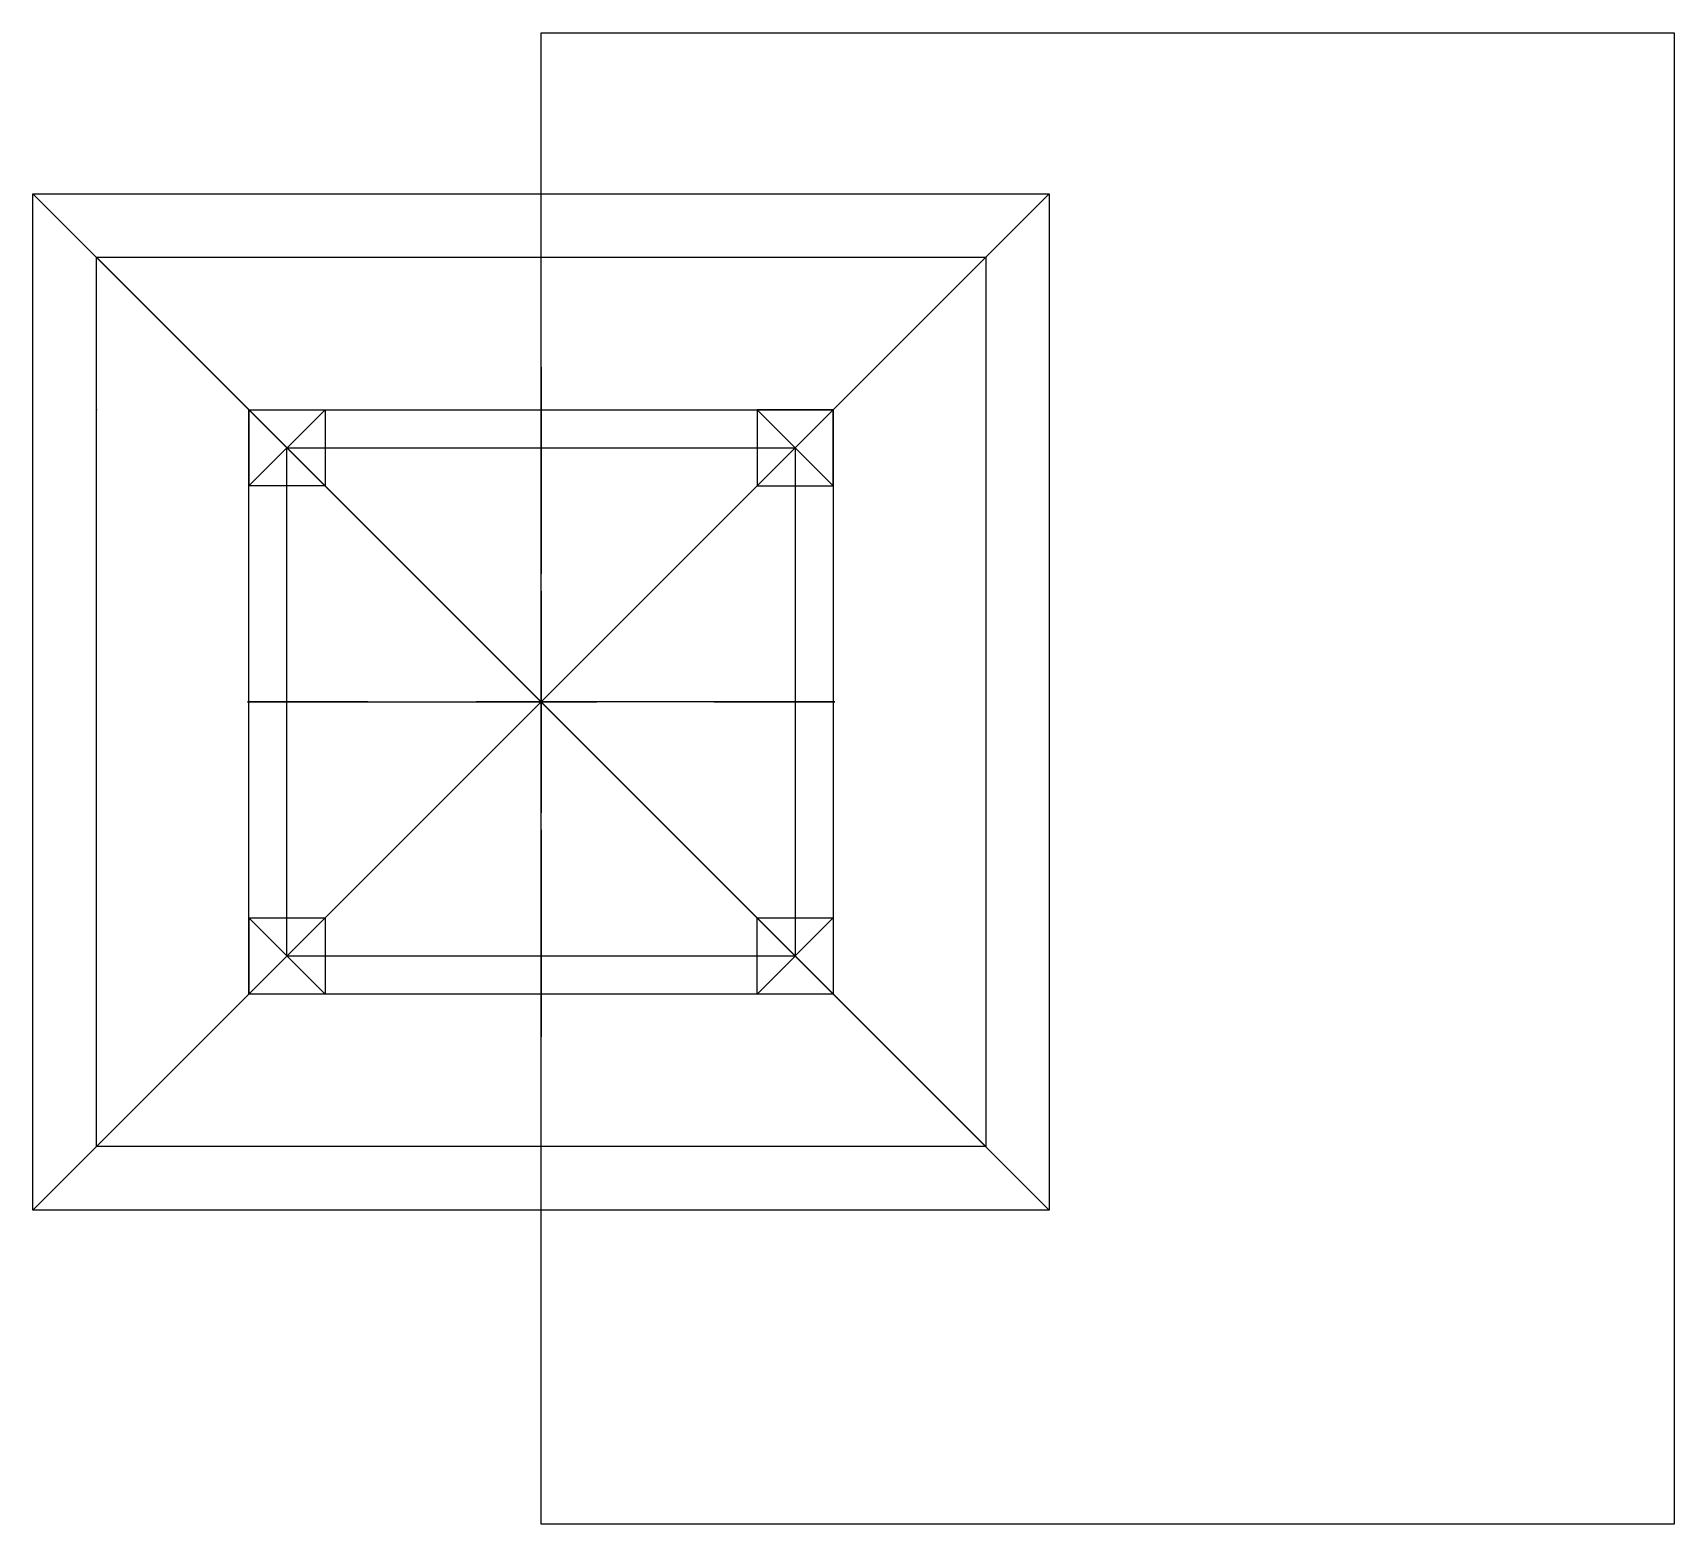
# Model space of a CAD drawing. Header units: centimetres. Extents: x -10 to 22.3, y -16.2 to 13.2.
import ezdxf

# ---------------------------------------------------------------- set-up
doc = ezdxf.new("R2010")
doc.units = ezdxf.units.CM
doc.header["$MEASUREMENT"] = 0
for name, color, linetype in [('[assembly] sensestation v1_Sketch1', 7, 'Continuous'), ('[assembly] sensestation v1_Sketch2', 7, 'Continuous'), ('[assembly] sensestation v1_Sketch3', 7, 'Continuous'), ('[assembly] sensestation v1_Sketch4', 7, 'Continuous'), ('[assembly] sensestation v1_Sketch5', 7, 'Continuous'), ('[assembly] sensestation v1_Sketch6', 7, 'Continuous'), ('[assembly] sensestation v1_Sketch7', 7, 'Continuous')]:
    doc.layers.add(name, color=color, linetype=linetype)

msp = doc.modelspace()

# ---------------------------------------------------------------- linework, layer by layer
at = {"layer": '[assembly] sensestation v1_Sketch1'}
for p, q in [((-5.75, 4.25), (-4.25, 5.75)), ((-4.25, 4.25), (-5.75, 5.75)), ((-5.75, 5.75), (-4.25, 5.75)), ((-5.75, 4.25), (-5.75, 5.75)), ((-4.25, 5.75), (-4.25, 4.25)), ((4.25, 5.75), (4.25, 4.25)), ((4.25, 5.75), (5.75, 4.25)), ((5.75, 5.75), (4.25, 4.25)), ((5.75, 5.75), (4.25, 5.75)), ((5.75, 4.25), (5.75, 5.75)), ((5, 5), (-5, -5)), ((-5, 5), (5, -5)), ((-5, 5), (5, 5)), ((-5, -5), (-5, 5)), ((5, 5), (5, -5)), ((-4.25, 4.25), (-5.75, 4.25)), ((4.25, 4.25), (5.75, 4.25)), ((-5.75, -5.75), (-4.25, -4.25)), ((-5.75, -5.75), (-5.75, -4.25)), ((-5.75, -4.25), (-4.25, -4.25)), ((-4.25, -5.75), (-5.75, -4.25)), ((-4.25, -4.25), (-4.25, -5.75)), ((4.25, -5.75), (5.75, -4.25)), ((4.25, -4.25), (5.75, -4.25)), ((4.25, -5.75), (4.25, -4.25)), ((5.75, -5.75), (4.25, -4.25)), ((5.75, -4.25), (5.75, -5.75)), ((5, -5), (-5, -5)), ((-4.25, -5.75), (-5.75, -5.75)), ((5.75, -5.75), (4.25, -5.75))]:
    msp.add_line(p, q, dxfattribs=at)
for p in [(-5, 5), (5, 5), (0, 0), (0, 0), (-5, -5), (5, -5)]:
    msp.add_point(p, dxfattribs=at)
at = {"layer": '[assembly] sensestation v1_Sketch2'}
for p, q in [((-5.75, 5.75), (-5.75, 4.25)), ((-5.75, 5.75), (-5.75, 4.25)), ((-5.75, 5.75, 13.5), (-5.75, 4.25, 13.5)), ((-5.75, 4.25, 20.5), (-5.75, 5.75, 20.5)), ((-5.75, 4.25, 15), (-5.75, 5.75, 15)), ((-5.75, 5.75, 20.5), (-5.75, 5.75)), ((-5.75, 4.25, 1.5), (-5.75, 5.75, 1.5)), ((-5.75, 5.75, 1.5), (-5.75, 5.75)), ((-5.75, 5.75, 15), (-5.75, 5.75, 13.5)), ((-5.75, 4.25), (-5.75, 4.25, 20.5)), ((-5.75, 4.25, 13.5), (-5.75, 4.25, 15)), ((-5.75, 4.25), (-5.75, 4.25, 1.5)), ((-5.75, 0, 0.25), (-5.75, 0, 2)), ((-5.75, -4.25, 1.5), (-5.75, -5.75, 1.5)), ((-5.75, -4.25), (-5.75, -4.25, 1.5)), ((-5.75, -5.75, 13.5), (-5.75, -4.25, 13.5)), ((-5.75, -5.75), (-5.75, -4.25)), ((-5.75, -4.25, 13.5), (-5.75, -4.25, 15)), ((-5.75, -4.25, 15), (-5.75, -5.75, 15)), ((-5.75, -5.75, 1.5), (-5.75, -5.75)), ((-5.75, -5.75, 15), (-5.75, -5.75, 13.5))]:
    msp.add_line(p, q, dxfattribs=at)
msp.add_point((-5.75, 0), dxfattribs=at)
at = {"layer": '[assembly] sensestation v1_Sketch3'}
for p, q in [((-8.75, -8.75), (-8.75, 8.75)), ((-8.75, 8.75), (8.75, 8.75)), ((-8.75, 8.75), (8.75, -8.75)), ((8.75, 8.75), (-8.75, -8.75)), ((8.75, 8.75), (8.75, -8.75)), ((5.75, 5.75), (-5.75, -5.75)), ((-5.75, -5.75), (-5.75, 5.75)), ((-5.75, 5.75), (5.75, 5.75)), ((5.75, 5.75), (5.75, -5.75)), ((5.75, -5.75), (-5.75, -5.75)), ((8.75, -8.75), (-8.75, -8.75))]:
    msp.add_line(p, q, dxfattribs=at)
for p in [(-8.75, 5.75), (-4.25, 4.25), (0, 0), (0, 0), (0, 0)]:
    msp.add_point(p, dxfattribs=at)
at = {"layer": '[assembly] sensestation v1_Sketch4'}
for p, q in [((-10, -10, 7), (-10, 10, 7)), ((-10, 10, 7), (10, 10, 7)), ((10, 10, 7), (-10, -10, 7)), ((-10, 10, 7), (10, -10, 7)), ((10, 10, 7), (10, -10, 7)), ((6.667, 6.667, 7), (-6.667, -6.667, 7)), ((-6.667, 6.667, 7), (6.667, -6.667, 7)), ((10, -10, 7), (-10, -10, 7))]:
    msp.add_line(p, q, dxfattribs=at)
msp.add_point((0, 0, 7), dxfattribs=at)
msp.add_point((0, 0, 7), dxfattribs=at)
msp.add_point((0, 0, 7), dxfattribs=at)
at = {"layer": '[assembly] sensestation v1_Sketch5'}
for p, q in [((0, 1.279, 17.675), (0, 2.031, 17.675)), ((0, 1.279, 17.675), (0, 0, 18.955)), ((0, 1.277, 17.677), (0, -0.003, 16.398)), ((0, 0.828, 16.848), (0, 1.266, 16.41)), ((0, 0.828, 18.507), (0, 1.266, 18.944)), ((0, 0.901, 16.775), (0, 1.193, 16.483)), ((0, 0.901, 18.579), (0, 1.193, 18.871)), ((0, 0.956, 16.537), (0, 1.139, 16.721)), ((0, 1.139, 18.634), (0, 0.956, 18.817)), ((0, 1.104, 18.669), (0, 0.991, 18.782)), ((0, 0.991, 16.573), (0, 1.104, 16.685)), ((0, 0.828, 16.848), (0, -0.001, 17.677)), ((0, 0.828, 18.507), (0, -0.001, 17.677)), ((0, 0, 0.25), (0, 0, 2)), ((0, 0, 18.955), (0, 0, 19.71)), ((0, -0.83, 18.507), (0, 0, 17.677)), ((0, 0, 18.955), (0, 0, 17.677)), ((0, -1.282, 17.678), (0, 0, 18.955)), ((0, -0.83, 16.848), (0, -0.001, 17.677)), ((0, -1.278, 17.677), (0, -0.001, 17.677)), ((0, -0.003, 16.398), (0, -0.003, 17.677)), ((0, -0.006, 16.4), (0, -0.006, 15.645)), ((0, -1.282, 17.678), (0, -0.008, 16.394)), ((0, -0.83, 16.848), (0, -1.268, 16.41)), ((0, -0.903, 16.775), (0, -1.195, 16.483)), ((0, -0.903, 18.579), (0, -1.195, 18.872)), ((0, -1.141, 16.721), (0, -0.957, 16.537)), ((0, -0.993, 18.782), (0, -1.105, 18.669)), ((0, -1.106, 16.685), (0, -0.993, 16.573)), ((0, -1.278, 17.682), (0, -2.033, 17.682))]:
    msp.add_line(p, q, dxfattribs=at)
at = {"layer": '[assembly] sensestation v1_Sketch5', "extrusion": (1, 0, 0)}
for centre, radius in [((6.464, 18.256), 0.125), ((6.464, 17.095), 0.125), ((6.464, 18.256), 0.075), ((6.464, 17.095), 0.075), ((6.38, 16.621), 0.125), ((6.38, 18.73), 0.125), ((6.38, 16.621), 0.075), ((6.38, 18.73), 0.075), ((6.223, 17.839), 0.125), ((6.223, 17.511), 0.125), ((6.223, 17.511), 0.075), ((6.223, 17.839), 0.075), ((5.771, 18.378), 0.5), ((5.771, 16.972), 0.5), ((5.771, 18.378), 0.45), ((5.771, 16.972), 0.45), ((6.012, 19.039), 0.125), ((6.012, 16.312), 0.125), ((6.012, 16.312), 0.075), ((6.012, 19.039), 0.075), ((5.771, 17.676), 0.125), ((5.771, 17.676), 0.075), ((5.531, 19.039), 0.125), ((5.531, 16.312), 0.125), ((5.531, 16.312), 0.075), ((5.531, 19.039), 0.075), ((5.319, 17.511), 0.125), ((5.319, 17.839), 0.125), ((5.319, 17.839), 0.075), ((5.319, 17.511), 0.075), ((5.247, 19.203), 0.125), ((5.247, 16.147), 0.125), ((5.247, 16.147), 0.075), ((5.247, 19.203), 0.075), ((5.163, 16.621), 0.125), ((5.162, 18.73), 0.125), ((5.163, 16.621), 0.075), ((5.162, 18.73), 0.075), ((5.079, 17.095), 0.125), ((5.079, 18.256), 0.125), ((5.079, 18.256), 0.075), ((5.079, 17.095), 0.075), ((5.006, 19.62), 0.125), ((5.006, 15.731), 0.125), ((4.554, 17.675), 0.55), ((5.006, 19.62), 0.075), ((5.006, 15.731), 0.075), ((4.554, 19.081), 0.5), ((4.554, 17.675), 0.5), ((4.554, 16.27), 0.5), ((4.554, 19.081), 0.45), ((4.554, 16.27), 0.45), ((4.794, 18.42), 0.125), ((4.794, 16.93), 0.125), ((4.794, 18.42), 0.075), ((4.794, 16.93), 0.075), ((4.554, 19.784), 0.125), ((4.554, 15.566), 0.125), ((4.554, 19.784), 0.075), ((4.554, 15.566), 0.075), ((4.313, 18.42), 0.125), ((4.313, 16.93), 0.125), ((4.313, 18.42), 0.075), ((4.313, 16.93), 0.075), ((4.102, 19.62), 0.125), ((4.102, 15.731), 0.125), ((4.102, 19.62), 0.075), ((4.102, 15.731), 0.075), ((4.029, 17.095), 0.125), ((4.029, 18.256), 0.125), ((4.029, 18.256), 0.075), ((4.029, 17.095), 0.075), ((3.946, 16.621), 0.125), ((3.945, 18.729), 0.125), ((3.946, 16.621), 0.075), ((3.945, 18.729), 0.075), ((3.861, 19.203), 0.125), ((3.861, 16.147), 0.125), ((3.861, 19.203), 0.075), ((3.861, 16.147), 0.075), ((3.789, 17.511), 0.125), ((3.789, 17.839), 0.125), ((3.789, 17.511), 0.075), ((3.789, 17.839), 0.075), ((3.337, 18.378), 0.5), ((3.337, 16.972), 0.5), ((3.337, 18.378), 0.45), ((3.337, 16.972), 0.45), ((3.577, 16.312), 0.125), ((3.577, 19.039), 0.125), ((3.577, 16.312), 0.075), ((3.577, 19.039), 0.075), ((3.337, 17.675), 0.125), ((3.337, 17.675), 0.075), ((3.096, 19.039), 0.125), ((3.096, 16.312), 0.125), ((3.096, 19.039), 0.075), ((3.096, 16.312), 0.075), ((2.885, 17.511), 0.125), ((2.885, 17.839), 0.125), ((2.885, 17.839), 0.075), ((2.885, 17.511), 0.075), ((2.728, 16.621), 0.125), ((2.728, 18.73), 0.125), ((2.728, 16.621), 0.075), ((2.728, 18.73), 0.075), ((2.644, 18.256), 0.125), ((2.644, 17.095), 0.125), ((2.644, 18.256), 0.075), ((2.644, 17.095), 0.075), ((2.031, 17.672), 0.15), ((2.031, 17.672), 0.1), ((1.89, 18.117), 0.15), ((1.884, 17.23), 0.15), ((1.89, 18.117), 0.1), ((1.884, 17.23), 0.1), ((1.277, 17.677), 0.533), ((1.277, 17.677), 0.483), ((1.514, 18.394), 0.15), ((1.505, 16.958), 0.15), ((1.514, 18.394), 0.1), ((1.505, 16.958), 0.1), ((1.048, 18.397), 0.1), ((1.039, 16.961), 0.1), ((0.718, 19.183), 0.15), ((0.715, 16.162), 0.15), ((0.669, 18.125), 0.15), ((0.718, 16.628), 0.1), ((0.718, 19.183), 0.1), ((0.715, 18.717), 0.1), ((0.715, 16.162), 0.1), ((0.663, 17.237), 0.15), ((0.669, 18.125), 0.1), ((0.663, 17.237), 0.1), ((0.522, 17.682), 0.15), ((0.522, 17.682), 0.1), ((0.447, 19.563), 0.15), ((0.447, 17.008), 0.15), ((0.439, 18.341), 0.15), ((0.439, 15.786), 0.15), ((0.447, 17.008), 0.1), ((0.447, 19.563), 0.1), ((0.439, 18.341), 0.1), ((0.439, 15.786), 0.1), ((0, 18.955), 0.533), ((-0.008, 16.394), 0.533), ((0, 18.955), 0.483), ((-0.008, 16.394), 0.483), ((0, 17.677), 0.286), ((0, 17.677), 0.236), ((0.004, 17.155), 0.15), ((0, 19.71), 0.15), ((-0.006, 18.2), 0.15), ((-0.006, 15.645), 0.15), ((0.004, 17.155), 0.1), ((0, 19.71), 0.1), ((-0.006, 15.645), 0.1), ((-0.006, 18.2), 0.1), ((-0.441, 19.568), 0.15), ((-0.441, 17.013), 0.15), ((-0.449, 18.347), 0.15), ((-0.449, 15.792), 0.15), ((-0.441, 19.568), 0.1), ((-0.441, 17.013), 0.1), ((-0.449, 15.792), 0.1), ((-0.449, 18.347), 0.1), ((-0.524, 17.672), 0.15), ((-0.524, 17.672), 0.1), ((-0.665, 18.117), 0.15), ((-0.671, 17.23), 0.15), ((-0.665, 18.117), 0.1), ((-0.717, 19.193), 0.15), ((-0.72, 16.171), 0.15), ((-0.671, 17.23), 0.1), ((-0.717, 16.638), 0.1), ((-0.717, 19.193), 0.1), ((-0.72, 18.726), 0.1), ((-0.72, 16.171), 0.1), ((-1.282, 17.678), 0.533), ((-1.282, 17.678), 0.483), ((-1.041, 18.394), 0.1), ((-1.05, 16.958), 0.1), ((-1.507, 18.397), 0.15), ((-1.516, 16.961), 0.15), ((-1.507, 18.397), 0.1), ((-1.516, 16.961), 0.1), ((-1.886, 18.125), 0.15), ((-1.892, 17.237), 0.15), ((-1.886, 18.125), 0.1), ((-1.892, 17.237), 0.1), ((-2.033, 17.682), 0.15), ((-2.033, 17.682), 0.1), ((-2.644, 17.095), 0.125), ((-2.644, 18.256), 0.125), ((-2.644, 17.095), 0.075), ((-2.644, 18.256), 0.075), ((-2.728, 16.621), 0.125), ((-2.728, 18.73), 0.125), ((-2.728, 18.73), 0.075), ((-2.728, 16.621), 0.075), ((-2.885, 17.839), 0.125), ((-2.885, 17.511), 0.125), ((-2.885, 17.511), 0.075), ((-2.885, 17.839), 0.075), ((-3.337, 18.378), 0.5), ((-3.337, 16.972), 0.5), ((-3.337, 18.378), 0.45), ((-3.337, 16.972), 0.45), ((-3.096, 16.312), 0.125), ((-3.096, 19.039), 0.125), ((-3.096, 16.312), 0.075), ((-3.096, 19.039), 0.075), ((-3.337, 17.675), 0.125), ((-3.337, 17.675), 0.075), ((-3.577, 16.312), 0.125), ((-3.577, 19.039), 0.125), ((-3.577, 19.039), 0.075), ((-3.577, 16.312), 0.075), ((-3.789, 17.839), 0.125), ((-3.789, 17.511), 0.125), ((-3.789, 17.511), 0.075), ((-3.789, 17.839), 0.075), ((-3.861, 19.203), 0.125), ((-3.861, 16.147), 0.125), ((-3.861, 19.203), 0.075), ((-3.861, 16.147), 0.075), ((-3.945, 18.729), 0.125), ((-3.946, 16.621), 0.125), ((-3.945, 18.729), 0.075), ((-3.946, 16.621), 0.075), ((-4.029, 18.256), 0.125), ((-4.029, 17.095), 0.125), ((-4.029, 17.095), 0.075), ((-4.029, 18.256), 0.075), ((-4.102, 19.62), 0.125), ((-4.102, 15.731), 0.125), ((-4.554, 17.675), 0.55), ((-4.102, 15.731), 0.075), ((-4.102, 19.62), 0.075), ((-4.554, 17.675), 0.5), ((-4.554, 19.081), 0.5), ((-4.554, 16.27), 0.5), ((-4.554, 16.27), 0.45), ((-4.554, 19.081), 0.45), ((-4.313, 16.93), 0.125), ((-4.313, 18.42), 0.125), ((-4.313, 18.42), 0.075), ((-4.313, 16.93), 0.075), ((-4.554, 19.784), 0.125), ((-4.554, 15.566), 0.125), ((-4.554, 15.566), 0.075), ((-4.554, 19.784), 0.075), ((-4.794, 18.42), 0.125), ((-4.794, 16.93), 0.125), ((-4.794, 16.93), 0.075), ((-4.794, 18.42), 0.075), ((-5.006, 19.62), 0.125), ((-5.006, 15.731), 0.125), ((-5.006, 19.62), 0.075), ((-5.006, 15.731), 0.075), ((-5.079, 17.095), 0.125), ((-5.079, 18.256), 0.125), ((-5.079, 18.256), 0.075), ((-5.079, 17.095), 0.075), ((-5.162, 18.73), 0.125), ((-5.163, 16.621), 0.125), ((-5.162, 18.73), 0.075), ((-5.163, 16.621), 0.075), ((-5.247, 16.147), 0.125), ((-5.247, 19.203), 0.125), ((-5.247, 19.203), 0.075), ((-5.247, 16.147), 0.075), ((-5.319, 17.511), 0.125), ((-5.319, 17.839), 0.125), ((-5.319, 17.511), 0.075), ((-5.319, 17.839), 0.075), ((-5.771, 18.378), 0.5), ((-5.771, 16.972), 0.5), ((-5.771, 18.378), 0.45), ((-5.771, 16.972), 0.45), ((-5.531, 19.039), 0.125), ((-5.531, 16.312), 0.125), ((-5.531, 19.039), 0.075), ((-5.531, 16.312), 0.075), ((-5.771, 17.676), 0.125), ((-5.771, 17.676), 0.075), ((-6.012, 16.312), 0.125), ((-6.012, 19.039), 0.125), ((-6.012, 19.039), 0.075), ((-6.012, 16.312), 0.075), ((-6.223, 17.839), 0.125), ((-6.223, 17.511), 0.125), ((-6.223, 17.511), 0.075), ((-6.223, 17.839), 0.075), ((-6.38, 16.621), 0.125), ((-6.38, 18.73), 0.125), ((-6.38, 18.73), 0.075), ((-6.38, 16.621), 0.075), ((-6.464, 17.095), 0.125), ((-6.464, 18.256), 0.125), ((-6.464, 18.256), 0.075), ((-6.464, 17.095), 0.075)]:
    msp.add_circle(centre, radius, dxfattribs=at)
for centre, start, end in [((1.048, 18.397), 137.1844, 96.1473), ((1.039, 16.961), 265.9106, 222.9119), ((0.718, 16.628), 47.1844, 6.1473), ((0.715, 18.717), 355.9107, 312.9119), ((-0.717, 16.638), 175.9106, 132.9119), ((-0.72, 18.726), 227.1876, 186.1177), ((-1.04, 18.394), 85.9056, 42.9351), ((-1.05, 16.958), 317.1844, 276.1473)]:
    msp.add_arc(centre, 0.15, start, end, dxfattribs=at)
for centre, major_axis, ratio, start_param, end_param in [((0, 1.047, 16.629), (0, 0.219, -0.219), 0.419237, 4.250533, 8.332314), ((0, 1.047, 18.725), (0, 0.219, 0.219), 0.419237, 4.250533, 8.332313), ((0, 1.047, 18.725), (0, 0.219, 0.219), 0.419237, 2.490394, 3.836481), ((0, 1.047, 16.629), (0, 0.219, -0.219), 0.419237, 2.490394, 3.836481), ((0, -1.049, 18.726), (0, -0.219, 0.219), 0.419148, 2.49035, 3.836445), ((0, -1.049, 16.629), (0, -0.219, -0.219), 0.419237, 2.490394, 3.836481), ((0, -1.049, 16.629), (0, -0.219, -0.219), 0.419237, 4.250533, 8.332314), ((0, -1.049, 18.726), (0, -0.219, 0.219), 0.419258, 4.250532, 8.332301)]:
    msp.add_ellipse(centre, major_axis=major_axis, ratio=ratio, start_param=start_param, end_param=end_param, dxfattribs=at)
for centre, major_axis in [((0, 1.047, 18.725), (0, 0.146, 0.146)), ((0, 1.047, 16.629), (0, 0.146, -0.146)), ((0, -1.049, 16.629), (0, -0.146, -0.146)), ((0, -1.049, 18.726), (0, -0.146, 0.146))]:
    msp.add_ellipse(centre, major_axis=major_axis, ratio=0.386124, dxfattribs=at)
at = {"layer": '[assembly] sensestation v1_Sketch5'}
for p in [(0, 1.89, 18.117), (0, 1.884, 17.23), (0, 1.514, 18.394), (0, 1.505, 16.958), (0, 1.048, 18.397), (0, 1.039, 16.961), (0, 0.718, 16.628), (0, 0.718, 19.183), (0, 0.715, 16.162), (0, 0.715, 18.717), (0, 0.669, 18.125), (0, 0.663, 17.237), (0, 0.522, 17.682), (0, 0.447, 19.563), (0, 0.447, 17.008), (0, 0.439, 15.786), (0, 0.439, 18.341), (0, 0.004, 17.155), (0, 0), (0, -0.006, 18.2), (0, -0.441, 19.568), (0, -0.441, 17.013), (0, -0.449, 15.792), (0, -0.449, 18.347), (0, -0.524, 17.672), (0, -0.665, 18.117), (0, -0.671, 17.23), (0, -0.717, 16.638), (0, -0.717, 19.193), (0, -0.72, 18.726), (0, -0.72, 16.171), (0, -1.041, 18.394), (0, -1.05, 16.958), (0, -1.507, 18.397), (0, -1.516, 16.961), (0, -1.886, 18.125), (0, -1.892, 17.237)]:
    msp.add_point(p, dxfattribs=at)
at = {"layer": '[assembly] sensestation v1_Sketch6'}
for p, q in [((0, -16.179), (0, 13.165)), ((0, 13.165), (22.296, 13.165)), ((22.296, 13.165), (22.296, -16.179)), ((22.296, -16.179), (0, -16.179))]:
    msp.add_line(p, q, dxfattribs=at)
msp.add_point((0, 0), dxfattribs=at)
at = {"layer": '[assembly] sensestation v1_Sketch7'}
for p, q in [((-5.628, 0, 17.108), (-4.593, 0, 16.872)), ((-5.628, 0, 16.635), (-4.593, 0, 16.872)), ((-5.423, 0, 17.534), (-4.593, 0, 16.872)), ((-5.423, 0, 16.21), (-4.593, 0, 16.872)), ((-5.054, 0, 17.828), (-4.593, 0, 16.872)), ((-5.054, 0, 15.915), (-4.593, 0, 16.872)), ((-4.593, 0, 17.933), (-4.593, 0, 16.872)), ((-4.133, 0, 17.828), (-4.593, 0, 16.872)), ((-4.133, 0, 15.915), (-4.593, 0, 16.872)), ((-4.593, 0, 15.81), (-4.593, 0, 16.872)), ((-3.558, 0, 16.635), (-4.593, 0, 16.872)), ((-3.558, 0, 17.108), (-4.593, 0, 16.872)), ((-3.763, 0, 17.534), (-4.593, 0, 16.872)), ((-3.763, 0, 16.21), (-4.593, 0, 16.872)), ((-4.593, 0, 16.872), (0, 0, 16.872)), ((-1.274, 0, 16.592), (-1.134, 0, 16.592)), ((-1.134, 0, 17.38), (-1.274, 0, 17.38)), ((-1.274, 0, 17.38), (-1.274, 0, 16.592)), ((-1.134, 0, 16.592), (-1.134, 0, 16.771)), ((-1.134, 0, 16.973), (-1.134, 0, 17.38)), ((-0.738, 0, 16.928), (-1.01, 0, 16.928)), ((-1.009, 0, 16.827), (-0.614, 0, 16.827)), ((-0.678, 0, 16.757), (-0.678, 0, 16.758)), ((-0.614, 0, 16.685), (-0.678, 0, 16.757)), ((-0.614, 0, 17.146), (-0.614, 0, 16.977)), ((-0.48, 0, 17.146), (-0.614, 0, 17.146)), ((-0.614, 0, 16.661), (-0.614, 0, 16.592)), ((-0.614, 0, 16.592), (-0.475, 0, 16.592)), ((-0.614, 0, 16.827), (-0.614, 0, 16.685)), ((-0.477, 0, 17.084), (-0.48, 0, 17.146)), ((-0.475, 0, 16.592), (-0.475, 0, 16.892)), ((-0.248, 0, 16.592), (-0.109, 0, 16.592)), ((-0.248, 0, 16.928), (-0.248, 0, 16.592)), ((-0.109, 0, 16.592), (-0.109, 0, 16.892)), ((4.593, 0, 16.872), (0, 0, 16.872)), ((0, 0, 18.431), (0, 0, 16.872)), ((0, 0, 2), (0, 0, 0.25)), ((0.118, 0, 16.593), (0.257, 0, 16.593)), ((0.118, 0, 16.928), (0.118, 0, 16.593)), ((0.257, 0, 16.593), (0.257, 0, 16.897)), ((0.484, 0, 16.928), (0.484, 0, 16.593)), ((0.484, 0, 16.593), (0.623, 0, 16.593)), ((0.622, 0, 17.095), (0.686, 0, 17.001)), ((0.623, 0, 16.85), (0.623, 0, 16.929)), ((0.623, 0, 16.593), (0.623, 0, 16.662)), ((0.962, 0, 16.961), (0.962, 0, 16.948)), ((0.962, 0, 16.645), (0.966, 0, 16.593)), ((0.962, 0, 16.843), (0.962, 0, 16.789)), ((0.962, 0, 16.789), (0.962, 0, 16.788)), ((0.966, 0, 16.593), (1.096, 0, 16.593)), ((1.079, 0, 17.045), (1.079, 0, 17.045)), ((1.096, 0, 16.593), (1.096, 0, 16.964)), ((3.558, 0, 16.635), (4.593, 0, 16.872)), ((3.558, 0, 17.108), (4.593, 0, 16.872)), ((3.763, 0, 16.21), (4.593, 0, 16.872)), ((3.763, 0, 17.534), (4.593, 0, 16.872)), ((4.133, 0, 15.915), (4.593, 0, 16.872)), ((4.133, 0, 17.828), (4.593, 0, 16.872)), ((4.593, 0, 15.81), (4.593, 0, 16.872)), ((5.628, 0, 17.108), (4.593, 0, 16.872)), ((5.054, 0, 15.915), (4.593, 0, 16.872)), ((4.593, 0, 17.933), (4.593, 0, 16.872)), ((5.054, 0, 17.828), (4.593, 0, 16.872)), ((5.423, 0, 17.534), (4.593, 0, 16.872)), ((5.628, 0, 16.635), (4.593, 0, 16.872)), ((5.423, 0, 16.21), (4.593, 0, 16.872))]:
    msp.add_line(p, q, dxfattribs=at)
at = {"layer": '[assembly] sensestation v1_Sketch7', "extrusion": (0, 1, 0)}
for centre, radius in [((5.628, 16.635), 0.15), ((5.628, 17.108), 0.15), ((5.628, 16.635), 0.1), ((5.628, 17.108), 0.1), ((5.423, 16.21), 0.15), ((5.423, 17.534), 0.15), ((5.423, 16.21), 0.1), ((5.423, 17.534), 0.1), ((5.212, 16.73), 0.175), ((5.212, 16.73), 0.125), ((5.09, 17.268), 0.175), ((5.09, 17.268), 0.125), ((5.054, 15.915), 0.15), ((5.054, 17.828), 0.15), ((5.054, 15.915), 0.1), ((5.054, 17.828), 0.1), ((4.869, 16.3), 0.175), ((4.869, 16.3), 0.125), ((4.593, 17.507), 0.175), ((4.593, 15.81), 0.15), ((4.593, 17.933), 0.15), ((4.593, 17.507), 0.125), ((4.593, 15.81), 0.1), ((4.593, 17.933), 0.1), ((4.318, 16.3), 0.175), ((4.318, 16.3), 0.125), ((4.133, 15.915), 0.15), ((4.133, 17.828), 0.15), ((4.097, 17.268), 0.175), ((4.133, 15.915), 0.1), ((4.133, 17.828), 0.1), ((4.097, 17.268), 0.125), ((3.974, 16.73), 0.175), ((3.974, 16.73), 0.125), ((3.763, 16.21), 0.15), ((3.763, 17.534), 0.15), ((3.763, 16.21), 0.1), ((3.763, 17.534), 0.1), ((3.558, 16.635), 0.15), ((3.558, 17.108), 0.15), ((3.558, 16.635), 0.1), ((3.558, 17.108), 0.1), ((-3.558, 16.635), 0.15), ((-3.558, 17.108), 0.15), ((-3.558, 16.635), 0.1), ((-3.558, 17.108), 0.1), ((-3.763, 16.21), 0.15), ((-3.763, 17.534), 0.15), ((-3.763, 16.21), 0.1), ((-3.763, 17.534), 0.1), ((-3.974, 16.73), 0.175), ((-3.974, 16.73), 0.125), ((-4.097, 17.268), 0.175), ((-4.097, 17.268), 0.125), ((-4.133, 15.915), 0.15), ((-4.133, 17.828), 0.15), ((-4.133, 15.915), 0.1), ((-4.133, 17.828), 0.1), ((-4.318, 16.3), 0.175), ((-4.318, 16.3), 0.125), ((-4.593, 17.507), 0.175), ((-4.593, 17.933), 0.15), ((-4.593, 15.81), 0.15), ((-4.593, 17.507), 0.125), ((-4.593, 17.933), 0.1), ((-4.593, 15.81), 0.1), ((-4.869, 16.3), 0.175), ((-4.869, 16.3), 0.125), ((-5.054, 17.828), 0.15), ((-5.054, 15.915), 0.15), ((-5.09, 17.268), 0.175), ((-5.054, 15.915), 0.1), ((-5.054, 17.828), 0.1), ((-5.09, 17.268), 0.125), ((-5.212, 16.73), 0.175), ((-5.212, 16.73), 0.125), ((-5.423, 17.534), 0.15), ((-5.423, 16.21), 0.15), ((-5.423, 17.534), 0.1), ((-5.423, 16.21), 0.1), ((-5.628, 16.635), 0.15), ((-5.628, 17.108), 0.15), ((-5.628, 17.108), 0.1), ((-5.628, 16.635), 0.1)]:
    msp.add_circle(centre, radius, dxfattribs=at)
at = {"layer": '[assembly] sensestation v1_Sketch7'}
for points in [[(-1.128, 0, 16.99), (-1.131, 0, 16.984), (-1.132, 0, 16.978), (-1.134, 0, 16.973)], [(-1.134, 0, 16.771), (-1.132, 0, 16.765), (-1.131, 0, 16.759), (-1.129, 0, 16.753)], [(-1.129, 0, 16.753), (-1.115, 0, 16.716), (-1.095, 0, 16.684), (-1.07, 0, 16.658)], [(-1.07, 0, 17.081), (-1.095, 0, 17.055), (-1.115, 0, 17.025), (-1.128, 0, 16.99)], [(-0.982, 0, 17.143), (-1.016, 0, 17.128), (-1.046, 0, 17.107), (-1.07, 0, 17.081)], [(-1.07, 0, 16.658), (-1.044, 0, 16.632), (-1.013, 0, 16.611), (-0.977, 0, 16.596)], [(-1.01, 0, 16.928), (-1.01, 0, 16.942), (-1.007, 0, 16.956), (-1, 0, 16.97)], [(-0.995, 0, 16.772), (-1.004, 0, 16.788), (-1.009, 0, 16.807), (-1.009, 0, 16.827)], [(-1, 0, 16.97), (-0.994, 0, 16.984), (-0.985, 0, 16.997), (-0.973, 0, 17.009)], [(-0.959, 0, 16.729), (-0.974, 0, 16.741), (-0.986, 0, 16.755), (-0.995, 0, 16.772)], [(-0.868, 0, 17.165), (-0.91, 0, 17.165), (-0.948, 0, 17.157), (-0.982, 0, 17.143)], [(-0.977, 0, 16.596), (-0.941, 0, 16.581), (-0.9, 0, 16.573), (-0.856, 0, 16.573)], [(-0.973, 0, 17.009), (-0.961, 0, 17.02), (-0.947, 0, 17.03), (-0.929, 0, 17.037)], [(-0.91, 0, 16.702), (-0.928, 0, 16.708), (-0.945, 0, 16.717), (-0.959, 0, 16.729)], [(-0.929, 0, 17.037), (-0.911, 0, 17.044), (-0.891, 0, 17.048), (-0.868, 0, 17.048)], [(-0.855, 0, 16.693), (-0.873, 0, 16.693), (-0.891, 0, 16.696), (-0.91, 0, 16.702)], [(-0.74, 0, 17.137), (-0.775, 0, 17.156), (-0.818, 0, 17.165), (-0.868, 0, 17.165)], [(-0.868, 0, 17.048), (-0.847, 0, 17.048), (-0.828, 0, 17.045), (-0.811, 0, 17.037)], [(-0.856, 0, 16.573), (-0.812, 0, 16.573), (-0.776, 0, 16.578), (-0.745, 0, 16.588)], [(-0.785, 0, 16.7), (-0.805, 0, 16.695), (-0.828, 0, 16.693), (-0.855, 0, 16.693)], [(-0.811, 0, 17.037), (-0.795, 0, 17.029), (-0.781, 0, 17.02), (-0.771, 0, 17.009)], [(-0.733, 0, 16.718), (-0.748, 0, 16.711), (-0.765, 0, 16.706), (-0.785, 0, 16.7)], [(-0.771, 0, 17.009), (-0.76, 0, 16.997), (-0.752, 0, 16.984), (-0.747, 0, 16.97)], [(-0.747, 0, 16.97), (-0.741, 0, 16.956), (-0.738, 0, 16.942), (-0.738, 0, 16.928)], [(-0.745, 0, 16.588), (-0.714, 0, 16.597), (-0.688, 0, 16.608), (-0.668, 0, 16.619)], [(-0.656, 0, 17.065), (-0.677, 0, 17.095), (-0.705, 0, 17.119), (-0.74, 0, 17.137)], [(-0.699, 0, 16.739), (-0.708, 0, 16.732), (-0.719, 0, 16.725), (-0.733, 0, 16.718)], [(-0.678, 0, 16.758), (-0.683, 0, 16.753), (-0.69, 0, 16.747), (-0.699, 0, 16.739)], [(-0.668, 0, 16.619), (-0.648, 0, 16.631), (-0.633, 0, 16.642), (-0.622, 0, 16.653)], [(-0.614, 0, 16.977), (-0.623, 0, 17.009), (-0.637, 0, 17.039), (-0.656, 0, 17.065)], [(-0.622, 0, 16.653), (-0.619, 0, 16.656), (-0.616, 0, 16.659), (-0.614, 0, 16.661)], [(-0.453, 0, 17.109), (-0.462, 0, 17.1), (-0.47, 0, 17.091), (-0.477, 0, 17.084)], [(-0.475, 0, 16.892), (-0.475, 0, 16.913), (-0.472, 0, 16.932), (-0.466, 0, 16.95)], [(-0.466, 0, 16.95), (-0.46, 0, 16.967), (-0.451, 0, 16.983), (-0.44, 0, 16.996)], [(-0.419, 0, 17.133), (-0.432, 0, 17.126), (-0.444, 0, 17.118), (-0.453, 0, 17.109)], [(-0.44, 0, 16.996), (-0.428, 0, 17.01), (-0.415, 0, 17.02), (-0.399, 0, 17.028)], [(-0.375, 0, 17.151), (-0.392, 0, 17.146), (-0.407, 0, 17.14), (-0.419, 0, 17.133)], [(-0.399, 0, 17.028), (-0.383, 0, 17.035), (-0.366, 0, 17.039), (-0.347, 0, 17.039)], [(-0.316, 0, 17.158), (-0.338, 0, 17.158), (-0.358, 0, 17.156), (-0.375, 0, 17.151)], [(-0.347, 0, 17.039), (-0.316, 0, 17.039), (-0.292, 0, 17.029), (-0.274, 0, 17.01)], [(-0.15, 0, 17.078), (-0.188, 0, 17.131), (-0.243, 0, 17.158), (-0.316, 0, 17.158)], [(-0.274, 0, 17.01), (-0.257, 0, 16.991), (-0.248, 0, 16.963), (-0.248, 0, 16.928)], [(-0.063, 0, 17.14), (-0.092, 0, 17.128), (-0.121, 0, 17.107), (-0.15, 0, 17.078)], [(-0.109, 0, 16.892), (-0.109, 0, 16.913), (-0.106, 0, 16.932), (-0.1, 0, 16.95)], [(-0.1, 0, 16.95), (-0.094, 0, 16.967), (-0.085, 0, 16.983), (-0.074, 0, 16.996)], [(-0.074, 0, 16.996), (-0.062, 0, 17.01), (-0.049, 0, 17.02), (-0.033, 0, 17.028)], [(0.04, 0, 17.158), (0.001, 0, 17.158), (-0.033, 0, 17.152), (-0.063, 0, 17.14)], [(-0.033, 0, 17.028), (-0.017, 0, 17.035), (0, 0, 17.039), (0.019, 0, 17.039)], [(0.019, 0, 17.039), (0.05, 0, 17.039), (0.074, 0, 17.029), (0.092, 0, 17.01)], [(0.201, 0, 17.096), (0.164, 0, 17.137), (0.11, 0, 17.158), (0.04, 0, 17.158)], [(0.092, 0, 17.01), (0.109, 0, 16.991), (0.118, 0, 16.963), (0.118, 0, 16.928)], [(0.216, 0, 17.078), (0.212, 0, 17.084), (0.207, 0, 17.09), (0.201, 0, 17.096)], [(0.303, 0, 17.14), (0.273, 0, 17.128), (0.244, 0, 17.107), (0.216, 0, 17.078)], [(0.257, 0, 16.897), (0.258, 0, 16.916), (0.261, 0, 16.934), (0.266, 0, 16.95)], [(0.266, 0, 16.95), (0.272, 0, 16.968), (0.281, 0, 16.983), (0.292, 0, 16.996)], [(0.292, 0, 16.996), (0.303, 0, 17.01), (0.317, 0, 17.02), (0.333, 0, 17.028)], [(0.406, 0, 17.158), (0.367, 0, 17.158), (0.332, 0, 17.152), (0.303, 0, 17.14)], [(0.333, 0, 17.028), (0.349, 0, 17.035), (0.366, 0, 17.039), (0.385, 0, 17.039)], [(0.385, 0, 17.039), (0.416, 0, 17.039), (0.44, 0, 17.029), (0.457, 0, 17.01)], [(0.567, 0, 17.096), (0.53, 0, 17.137), (0.476, 0, 17.158), (0.406, 0, 17.158)], [(0.457, 0, 17.01), (0.475, 0, 16.991), (0.484, 0, 16.963), (0.484, 0, 16.928)], [(0.623, 0, 16.929), (0.623, 0, 16.999), (0.605, 0, 17.055), (0.567, 0, 17.096)], [(0.66, 0, 17.12), (0.646, 0, 17.111), (0.633, 0, 17.103), (0.622, 0, 17.095)], [(0.667, 0, 16.901), (0.649, 0, 16.887), (0.635, 0, 16.87), (0.623, 0, 16.85)], [(0.623, 0, 16.662), (0.634, 0, 16.645), (0.646, 0, 16.63), (0.661, 0, 16.618)], [(0.709, 0, 17.142), (0.691, 0, 17.135), (0.674, 0, 17.128), (0.66, 0, 17.12)], [(0.661, 0, 16.618), (0.68, 0, 16.604), (0.701, 0, 16.593), (0.723, 0, 16.586)], [(0.744, 0, 16.939), (0.714, 0, 16.931), (0.688, 0, 16.918), (0.667, 0, 16.901)], [(0.686, 0, 17.001), (0.704, 0, 17.013), (0.725, 0, 17.024), (0.748, 0, 17.034)], [(0.775, 0, 17.159), (0.75, 0, 17.154), (0.728, 0, 17.149), (0.709, 0, 17.142)], [(0.723, 0, 16.586), (0.745, 0, 16.579), (0.768, 0, 16.575), (0.791, 0, 16.575)], [(0.733, 0, 16.76), (0.733, 0, 16.784), (0.742, 0, 16.803), (0.76, 0, 16.821)], [(0.758, 0, 16.705), (0.742, 0, 16.718), (0.733, 0, 16.737), (0.733, 0, 16.76)], [(0.843, 0, 16.952), (0.807, 0, 16.952), (0.774, 0, 16.948), (0.744, 0, 16.939)], [(0.748, 0, 17.034), (0.772, 0, 17.044), (0.803, 0, 17.049), (0.843, 0, 17.049)], [(0.833, 0, 16.685), (0.8, 0, 16.685), (0.775, 0, 16.691), (0.758, 0, 16.705)], [(0.76, 0, 16.821), (0.778, 0, 16.839), (0.81, 0, 16.848), (0.855, 0, 16.848)], [(0.862, 0, 17.165), (0.829, 0, 17.165), (0.8, 0, 17.163), (0.775, 0, 17.159)], [(0.791, 0, 16.575), (0.829, 0, 16.575), (0.863, 0, 16.582), (0.894, 0, 16.596)], [(0.881, 0, 16.693), (0.866, 0, 16.687), (0.85, 0, 16.685), (0.833, 0, 16.685)], [(0.843, 0, 17.049), (0.878, 0, 17.049), (0.907, 0, 17.041), (0.929, 0, 17.026)], [(0.879, 0, 16.952), (0.866, 0, 16.952), (0.854, 0, 16.952), (0.843, 0, 16.952)], [(0.855, 0, 16.848), (0.863, 0, 16.848), (0.874, 0, 16.847), (0.886, 0, 16.847)], [(0.958, 0, 17.15), (0.929, 0, 17.16), (0.897, 0, 17.165), (0.862, 0, 17.165)], [(0.919, 0, 16.95), (0.906, 0, 16.951), (0.893, 0, 16.952), (0.879, 0, 16.952)], [(0.922, 0, 16.715), (0.91, 0, 16.706), (0.897, 0, 16.698), (0.881, 0, 16.693)], [(0.886, 0, 16.847), (0.898, 0, 16.847), (0.91, 0, 16.846), (0.921, 0, 16.845)], [(0.894, 0, 16.596), (0.924, 0, 16.611), (0.947, 0, 16.627), (0.962, 0, 16.645)], [(0.962, 0, 16.948), (0.947, 0, 16.949), (0.933, 0, 16.949), (0.919, 0, 16.95)], [(0.921, 0, 16.845), (0.934, 0, 16.844), (0.948, 0, 16.844), (0.962, 0, 16.843)], [(0.951, 0, 16.748), (0.943, 0, 16.736), (0.934, 0, 16.725), (0.922, 0, 16.715)], [(0.929, 0, 17.026), (0.951, 0, 17.01), (0.962, 0, 16.988), (0.962, 0, 16.961)], [(0.962, 0, 16.788), (0.962, 0, 16.774), (0.958, 0, 16.761), (0.951, 0, 16.748)], [(1.032, 0, 17.109), (1.011, 0, 17.127), (0.987, 0, 17.141), (0.958, 0, 17.15)], [(1.079, 0, 17.045), (1.068, 0, 17.07), (1.052, 0, 17.091), (1.032, 0, 17.109)], [(1.096, 0, 16.964), (1.096, 0, 16.993), (1.09, 0, 17.02), (1.079, 0, 17.045)]]:
    msp.add_open_spline(points, degree=3, dxfattribs=at)
msp.add_point((0, 0), dxfattribs=at)

doc.saveas('drawing.dxf')
